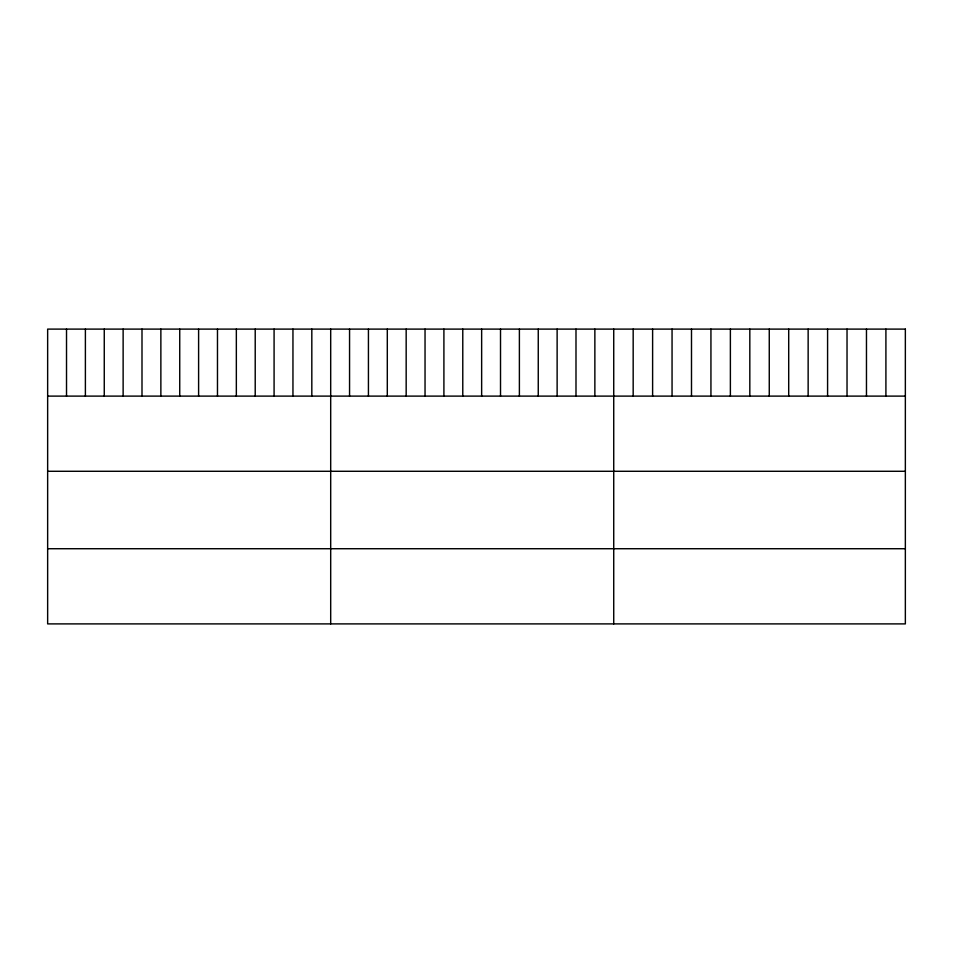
<?xml version="1.0" encoding="UTF-8"?>
<svg xmlns="http://www.w3.org/2000/svg" width="953" height="953" viewBox="0 0 953 953"><rect width="100%" height="100%" fill="white"/><g stroke="black" fill="none" stroke-linecap="round" stroke-linejoin="round"><path stroke-width="1.43" d="M47.65 396.114L905.35 396.114M47.65 471.282L905.35 471.282M47.65 548.725L905.35 548.725M885.909 329.107L885.909 396.114M866.468 329.107L866.468 396.114M847.026 329.107L847.026 396.114M827.585 329.107L827.585 396.114M808.144 329.107L808.144 396.114M788.703 329.107L788.703 396.114M769.262 329.107L769.262 396.114M749.82 329.107L749.82 396.114M730.379 329.107L730.379 396.114M710.938 329.107L710.938 396.114M691.497 329.107L691.497 396.114M672.056 329.107L672.056 396.114M652.614 329.107L652.614 396.114M633.173 329.107L633.173 396.114M613.732 329.107L613.732 623.893M594.863 329.107L594.863 396.114M575.993 329.107L575.993 396.114M557.124 329.107L557.124 396.114M538.254 329.107L538.254 396.114M519.385 329.107L519.385 396.114M500.516 329.107L500.516 396.114M481.646 329.107L481.646 396.114M462.777 329.107L462.777 396.114M443.907 329.107L443.907 396.114M425.038 329.107L425.038 396.114M406.169 329.107L406.169 396.114M387.299 329.107L387.299 396.114M368.43 329.107L368.43 396.114M349.56 329.107L349.56 396.114M330.691 329.107L330.691 623.893M311.822 329.107L311.822 396.114M292.952 329.107L292.952 396.114M274.083 329.107L274.083 396.114M255.213 329.107L255.213 396.114M236.344 329.107L236.344 396.114M217.475 329.107L217.475 396.114M198.605 329.107L198.605 396.114M179.736 329.107L179.736 396.114M160.866 329.107L160.866 396.114M141.997 329.107L141.997 396.114M123.128 329.107L123.128 396.114M104.258 329.107L104.258 396.114M85.389 329.107L85.389 396.114M66.519 329.107L66.519 396.114M905.35 329.107L47.65 329.107L47.65 623.893L905.35 623.893L905.35 329.107"/></g></svg>
